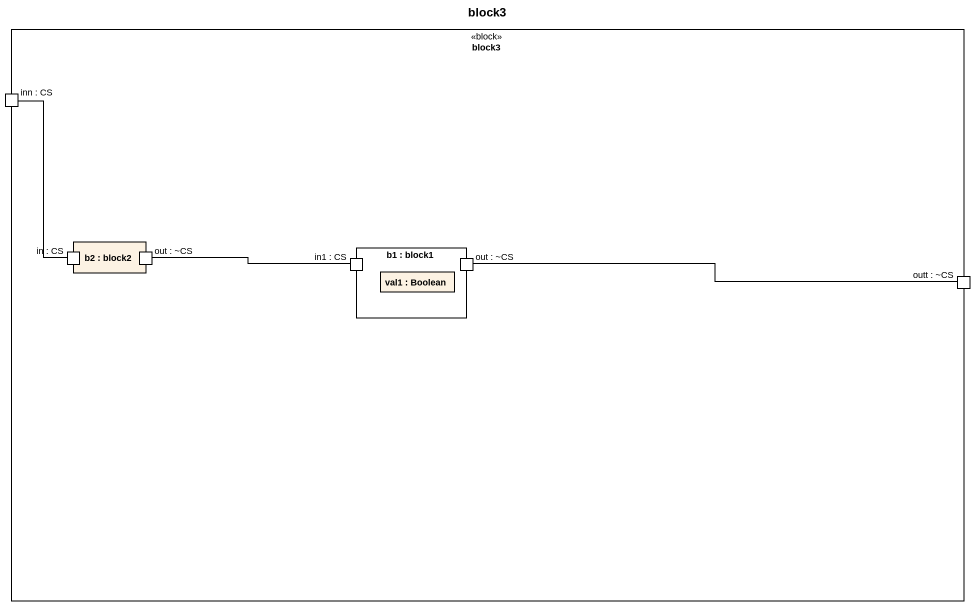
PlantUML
@startuml
title block3
rectangle block3 <<block>> {
  port "inn : CS" as inn_CS
  rectangle "b2 : block2" as b2 {
    port "in : CS" as in_CS
    port "out : ~CS" as out_CS
  }
  rectangle "b1 : block1" as b1 {
    port "in1 : CS" as in1_CS
    rectangle "val1 : Boolean" as val1
    port "out : ~CS" as out_CS_2
  }
  port "outt : ~CS" as outt_CS
}
inn_CS -- in_CS
out_CS -right- in1_CS
out_CS_2 -right- outt_CS
@enduml
